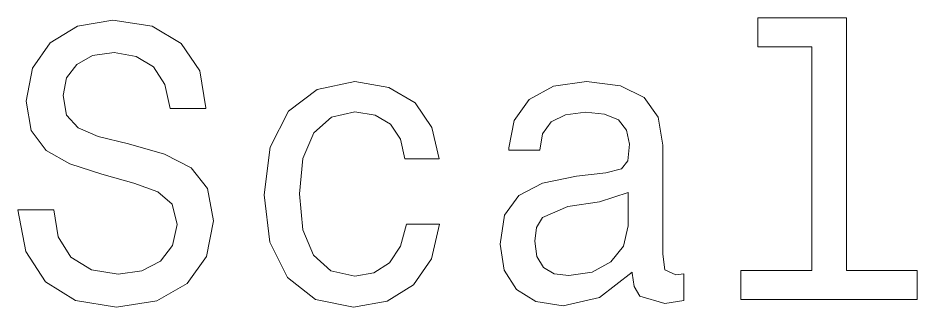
# Model space of a CAD drawing. Extents: x 0 to 297, y 0 to 210.
# Drawn here: x 217.55 to 229.1, y 101.68 to 105.39 of the extents above; entities that cross this region are included whole.
import ezdxf

# ---------------------------------------------------------------- set-up
doc = ezdxf.new("R2010")
doc.units = 0

msp = doc.modelspace()

# ---------------------------------------------------------------- linework, layer by layer
at = {"color": 7, "lineweight": 13}
for points in [[(227.748749, 105.01992), (227.748749, 102.145279), (226.835938, 102.145279), (226.835938, 101.772079), (229.100342, 101.772079), (229.100342, 102.145279), (228.192566, 102.145279), (228.192566, 105.39312), (227.052795, 105.39312), (227.052795, 105.01992)], [(218.005234, 102.926979), (217.54631, 102.926979), (217.647171, 102.392395), (217.899338, 101.999023), (218.287659, 101.761993), (218.812149, 101.676262), (219.331604, 101.75695), (219.71994, 101.978851), (219.967056, 102.326836), (220.057831, 102.785767), (219.982178, 103.19931), (219.77037, 103.466606), (219.427429, 103.64312), (218.968491, 103.774239), (218.575119, 103.870064), (218.317917, 103.98101), (218.171661, 104.142395), (218.126282, 104.394562), (218.171661, 104.621506), (218.302795, 104.792976), (218.504517, 104.908966), (218.781891, 104.94931), (219.064316, 104.89888), (219.286224, 104.762711), (219.43248, 104.535767), (219.503082, 104.228134), (219.962006, 104.228134), (219.962006, 104.23822), (219.881317, 104.71228), (219.644287, 105.065308), (219.271088, 105.287209), (218.766769, 105.362854), (218.312881, 105.287209), (217.959854, 105.075394), (217.73291, 104.747581), (217.652206, 104.323952), (217.717773, 103.945709), (217.909424, 103.688507), (218.212006, 103.517036), (218.625549, 103.38591), (219.034058, 103.26992), (219.34169, 103.158966), (219.52829, 102.997581), (219.593857, 102.735336), (219.53334, 102.468048), (219.376999, 102.266319), (219.139969, 102.140236), (218.832321, 102.099892), (218.489395, 102.155365), (218.227142, 102.31675), (218.060715, 102.578995)], [(222.518921, 103.582596), (222.957687, 103.582596), (222.866913, 103.986053), (222.650055, 104.30378), (222.312149, 104.500465), (221.873398, 104.576111), (221.389252, 104.47525), (221.021088, 104.192825), (220.789108, 103.733894), (220.708405, 103.118622), (220.784058, 102.508392), (221.011002, 102.054497), (221.36908, 101.772079), (221.858261, 101.676262), (222.291977, 101.751907), (222.629883, 101.963722), (222.861862, 102.296577), (222.962738, 102.740379), (222.539108, 102.740379), (222.463455, 102.457962), (222.322235, 102.24614), (222.120514, 102.115021), (221.873398, 102.074677), (221.565765, 102.140236), (221.343857, 102.341965), (221.207687, 102.669777), (221.162292, 103.133751), (221.207687, 103.587639), (221.348892, 103.915451), (221.575851, 104.11718), (221.873398, 104.187782), (222.135635, 104.142395), (222.332336, 104.026405), (222.463455, 103.834763)], [(225.438965, 102.125107), (225.438965, 102.109978), (225.464172, 101.938507), (225.539825, 101.817467), (225.857544, 101.721649), (226.10466, 101.761993), (226.10466, 102.104935), (225.998749, 102.089806), (225.857544, 102.155365), (225.832336, 102.357094), (225.832336, 103.759109), (225.771805, 104.11718), (225.595291, 104.369339), (225.287659, 104.520638), (224.853943, 104.576111), (224.430313, 104.515594), (224.11763, 104.344124), (223.920944, 104.076836), (223.855377, 103.723808), (223.855377, 103.69355), (224.253799, 103.69355), (224.289108, 103.905365), (224.400055, 104.056664), (224.581604, 104.147438), (224.838806, 104.182739), (225.085938, 104.157524), (225.262451, 104.081879), (225.368347, 103.950752), (225.403656, 103.769196), (225.383484, 103.557381), (225.302795, 103.451477), (225.101059, 103.401039), (224.722824, 103.360695), (224.289108, 103.26992), (223.981461, 103.108536), (223.799911, 102.856377), (223.744431, 102.483177), (223.794861, 102.150322), (223.951202, 101.903206), (224.203369, 101.746864), (224.551346, 101.691391), (225.02037, 101.797295)], [(225.388519, 102.720207), (225.328003, 102.457962), (225.166626, 102.256226), (224.924545, 102.125107), (224.626999, 102.07972), (224.435349, 102.104935), (224.299194, 102.185623), (224.213455, 102.326836), (224.188232, 102.523521), (224.208405, 102.700035), (224.289108, 102.826111), (224.611862, 102.967323), (225.02037, 103.02784), (225.388519, 103.14888)]]:
    msp.add_lwpolyline(points, close=True, dxfattribs=at)

doc.saveas('drawing.dxf')
